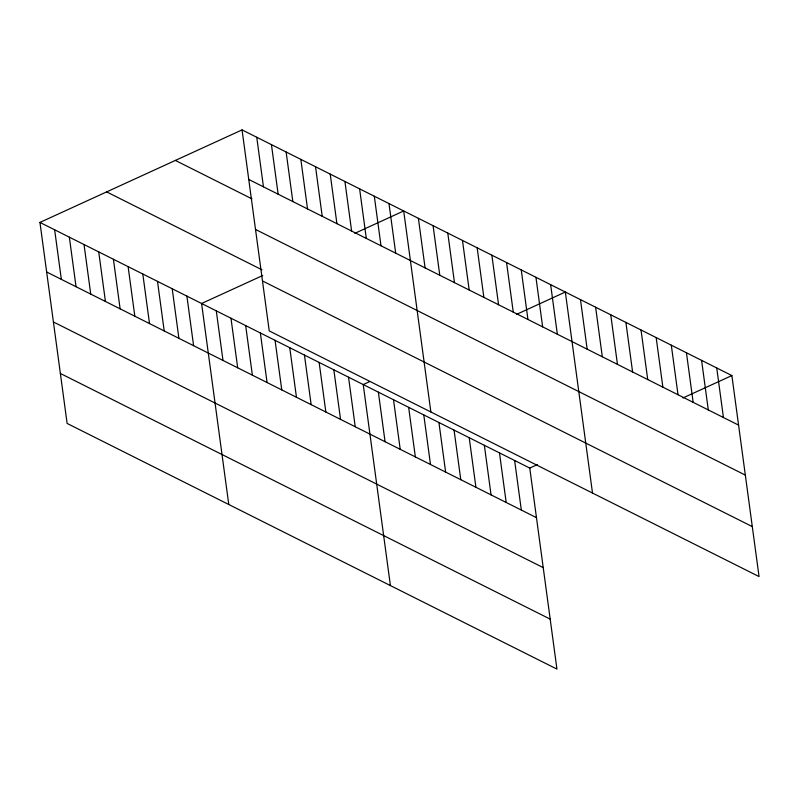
<?xml version="1.0" encoding="UTF-8"?>
<svg xmlns="http://www.w3.org/2000/svg" width="799" height="799" viewBox="0 0 799 799"><rect width="100%" height="100%" fill="white"/><g stroke="black" fill="none" stroke-linecap="round" stroke-linejoin="round"><path stroke-width="1.2" d="M39.95 222.422L529.767 468.084L556.943 669.103L67.126 423.44L39.95 222.422L242.057 129.897L731.874 375.56L759.05 576.578L269.233 330.916L242.057 129.897M262.731 275.505L201.588 303.49L228.774 504.509M354.786 233.358L403.695 210.966L430.871 411.984M369.897 381.503L363.235 384.559L390.411 585.577M516.424 314.426L565.332 292.034L592.508 493.053M529.767 468.084L537.547 464.519M682.965 397.952L731.874 375.56M248.749 179.455L738.576 425.118M175.361 160.429L251.985 198.861M255.51 229.443L745.327 475.105M106.647 191.89L261.982 269.802M262.471 280.938L752.288 526.601M46.652 271.99L536.469 517.652M53.413 321.967L543.23 567.63M60.374 373.463L550.191 619.125M716.733 367.969L723.435 417.527M701.592 360.369L708.294 409.937M686.451 352.778L693.152 402.346M671.31 345.188L678.011 394.746M656.169 337.597L662.87 387.155M641.028 329.997L647.729 379.565M625.897 322.406L632.598 371.964M610.756 314.816L617.457 364.374M595.615 307.216L602.316 356.783M580.474 299.625L587.175 349.193M550.641 284.664L557.342 334.222M535.939 277.293L542.641 326.861M521.248 269.922L527.949 319.49M506.556 262.551L513.258 312.119M491.864 255.181L498.566 304.749M514.626 460.494L521.328 510.052M477.163 247.81L483.864 297.378M499.485 452.903L506.186 502.461M462.471 240.449L469.173 290.007M484.354 445.303L491.055 494.871M447.78 233.078L454.481 282.636M469.213 437.712L475.914 487.28M433.078 225.708L439.78 275.265M454.072 430.122L460.773 479.68M418.386 218.337L425.088 267.895M438.931 422.531L445.632 472.089M423.79 414.931L430.491 464.499M388.993 203.595L395.695 253.153M408.649 407.34L415.35 456.898M374.302 196.224L381.003 245.792M393.507 399.75L400.209 449.308M359.61 188.854L366.312 238.422M378.366 392.149L385.068 441.717M344.918 181.483L351.62 231.051M330.217 174.112L336.918 223.68M348.534 377.188L355.235 426.756M315.525 166.741L322.227 216.309M333.842 369.817L340.544 419.385M300.833 159.381L307.535 208.939M319.151 362.446L325.852 412.014M286.132 152.01L292.834 201.568M304.449 355.086L311.151 404.644M271.44 144.639L278.142 194.197M289.757 347.715L296.459 397.273M256.749 137.268L263.45 186.826M275.066 340.344L281.767 389.902M260.364 332.973L267.066 382.531M245.673 325.602L252.374 375.16M230.981 318.232L237.683 367.79M216.289 310.861L222.991 360.429M186.896 296.119L193.598 345.687M172.204 288.749L178.906 338.317M157.503 281.378L164.204 330.946M142.811 274.017L149.513 323.575M128.12 266.646L134.821 316.204M113.418 259.276L120.12 308.833M98.726 251.905L105.428 301.463M84.035 244.534L90.736 294.092M69.343 237.163L76.045 286.721M54.642 229.792L61.343 279.36"/></g></svg>
